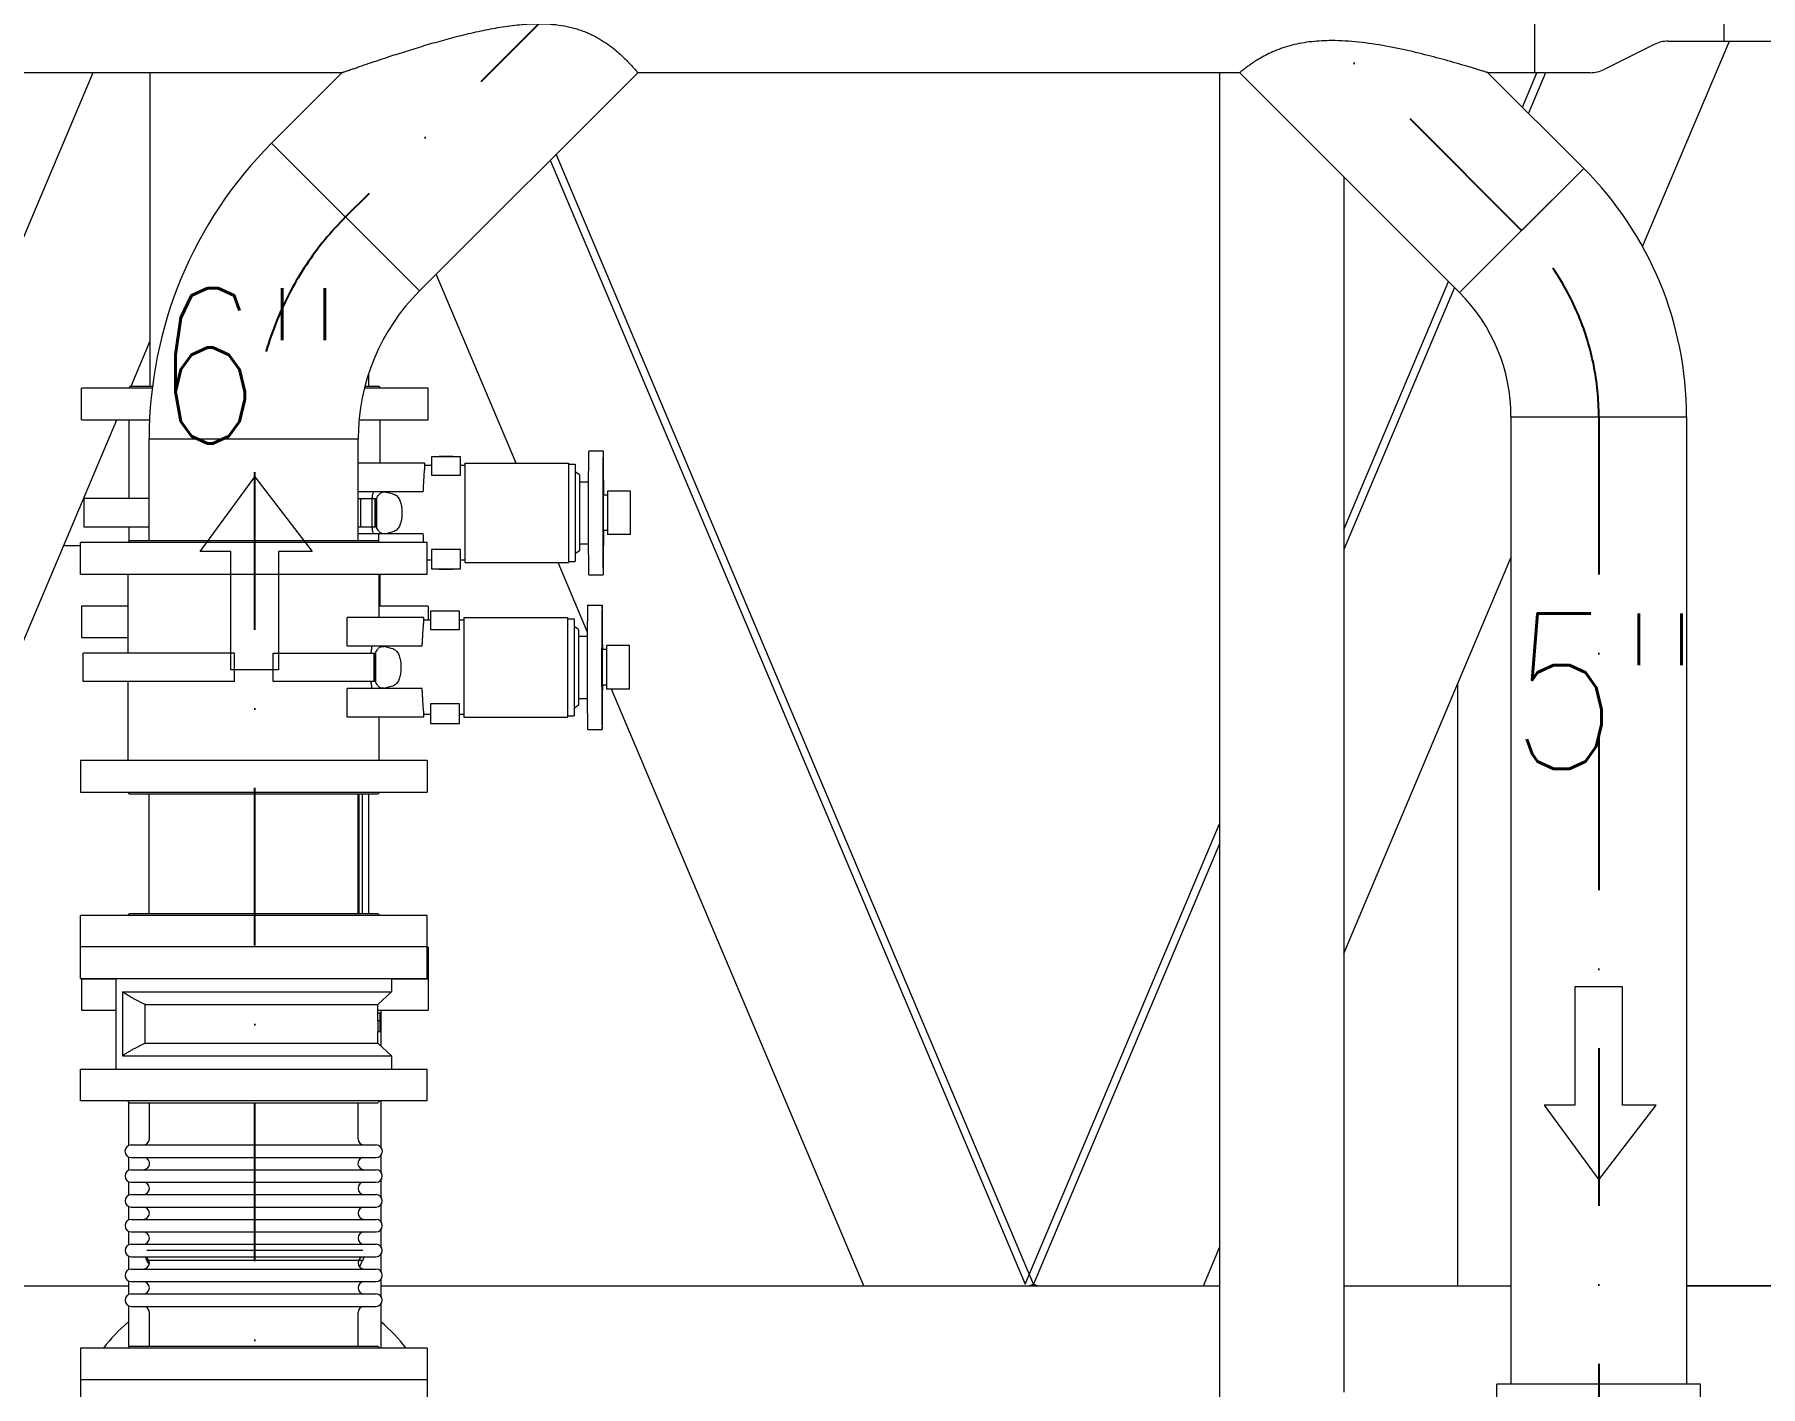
# Model space of a CAD drawing. Header units: millimetres. Extents: x -312439 to 477422, y -331570 to 212570.
# Drawn here: x 349093 to 350482, y 187092 to 188180 of the extents above; entities that cross this region are included whole.
import ezdxf

# ---------------------------------------------------------------- set-up
doc = ezdxf.new("R2010")
doc.units = ezdxf.units.MM
doc.linetypes.add('DASHDOT', pattern=[25.4, 12.7, -6.35, 0, -6.35])
doc.layers.add('ARCONDTEXTO', color=4, linetype='Continuous')
doc.styles.add('ROMANS', font='romans.shx', dxfattribs={"height": 187.5})

msp = doc.modelspace()

# ---------------------------------------------------------------- linework, layer by layer
at = {"color": 5, "linetype": 'Continuous', "lineweight": 0, "extrusion": (0, 1, 0)}
for p, q in [((350300.147, 188356.781, 0), (350300.147, 188149.629, 0)), ((350452.547, 188220.401, 0), (350452.547, 188175.029, 0)), ((350396.384, 188172.348, 0), (350356.31, 188152.311, 0)), ((350407.743, 188175.029, 0), (350590.389, 188175.029, 0)), ((349340.338, 188149.629, 0), (348757.986, 188149.629, 0)), ((349186.007, 187897.347, 0), (349186.007, 188149.629, 0)), ((349340.338, 188149.629, 0), (349283.745, 188093.036, 0)), ((349578.35, 188149.629, 0), (349402.751, 187974.03, 0)), ((350062.852, 188149.629, 0), (349578.35, 188149.629, 0)), ((350239.817, 187972.664, 0), (350062.852, 188149.629, 0)), ((350339.731, 188072.578, 0), (350262.68, 188149.629, 0)), ((350344.951, 188149.629, 0), (350262.68, 188149.629, 0)), ((349283.745, 188093.036, 0), (349402.751, 187974.03, 0)), ((350339.731, 188072.578, 0), (350239.817, 187972.664, 0)), ((350289.774, 188022.621, 0), (350339.731, 188072.578, 0)), ((349170.589, 187897.347, 0), (349186.007, 187933.842, 0)), ((349361.67, 187906.956, 0), (349361.67, 187897.347, 0)), ((349187.629, 187895.747, 0), (349130.657, 187895.747, 0)), ((349130.657, 187870.347, 0), (349130.657, 187895.747, 0)), ((349170.257, 187897.347, 0), (349168.657, 187895.747, 0)), ((349170.257, 187897.347, 0), (349187.828, 187897.347, 0)), ((349409.657, 187895.747, 0), (349358.458, 187895.747, 0)), ((349358.865, 187897.347, 0), (349370.057, 187897.347, 0)), ((349370.057, 187897.347, 0), (349371.657, 187895.747, 0)), ((349409.657, 187870.347, 0), (349409.657, 187895.747, 0)), ((349130.657, 187870.347, 0), (349185.506, 187870.347, 0)), ((349169.157, 187806.847, 0), (349169.157, 187870.347, 0)), ((349354.156, 187870.347, 0), (349409.657, 187870.347, 0)), ((349371.157, 187835.347, 0), (349371.157, 187870.347, 0)), ((350281.203, 187872.75, 0), (350422.503, 187872.75, 0)), ((350281.203, 187872.75, 0), (350281.203, 187094.024, 0)), ((350422.503, 187872.75, 0), (350422.503, 187094.024, 0)), ((349185.157, 187855.024, 0), (349353.457, 187855.024, 0)), ((349185.157, 187772.997, 0), (349185.157, 187855.024, 0)), ((349353.457, 187772.997, 0), (349353.457, 187855.024, 0)), ((349407.157, 187835.347, 0), (349353.457, 187835.347, 0)), ((349407.157, 187833.347, 0), (349407.157, 187835.347, 0)), ((349412.414, 187840.46, 0), (349412.414, 187825.743, 0)), ((349435.851, 187840.46, 0), (349412.414, 187840.46, 0)), ((349429.638, 187840.616, 0), (349418.577, 187840.616, 0)), ((349435.851, 187825.743, 0), (349435.851, 187840.46, 0)), ((349439.157, 187835.347, 0), (349439.157, 187755.347, 0)), ((349439.157, 187835.347, 0), (349522.583, 187835.347, 0)), ((349522.583, 187835.347, 0), (349522.583, 187755.347, 0)), ((349522.583, 187834.41, 0), (349528.052, 187834.41, 0)), ((349528.052, 187834.41, 0), (349528.052, 187756.285, 0)), ((349538.951, 187845.347, 0), (349550.616, 187845.347, 0)), ((349412.414, 187833.347, 0), (349407.157, 187833.347, 0)), ((349412.414, 187825.743, 0), (349435.851, 187825.743, 0)), ((349439.157, 187833.347, 0), (349435.851, 187833.347, 0)), ((349531.643, 187825.906, 0), (349528.052, 187828.347, 0)), ((349531.643, 187825.906, 0), (349531.643, 187764.789, 0)), ((349531.643, 187820.347, 0), (349538.574, 187820.347, 0)), ((349185.157, 187806.847, 0), (349132.828, 187806.847, 0)), ((349132.828, 187783.847, 0), (349132.828, 187806.847, 0)), ((349405.796, 187812.347, 0), (349353.457, 187812.347, 0)), ((349353.457, 187806.847, 0), (349368.064, 187806.847, 0)), ((349355.65, 187783.847, 0), (349355.65, 187806.847, 0)), ((349364.558, 187783.847, 0), (349364.558, 187806.847, 0)), ((349367.073, 187783.847, 0), (349367.073, 187806.847, 0)), ((349367.943, 187783.847, 0), (349367.943, 187806.847, 0)), ((349368.064, 187806.847, 0), (349368.064, 187783.847, 0)), ((349550.616, 187809.673, 0), (349550.616, 187781.021, 0)), ((349554.141, 187809.673, 0), (349550.616, 187809.673, 0)), ((349554.141, 187812.847, 0), (349554.141, 187777.847, 0)), ((349572.652, 187812.847, 0), (349554.141, 187812.847, 0)), ((349572.652, 187777.847, 0), (349572.652, 187812.847, 0)), ((349185.157, 187783.847, 0), (349132.828, 187783.847, 0)), ((349169.157, 187772.747, 0), (349169.157, 187783.847, 0)), ((349368.064, 187783.847, 0), (349353.457, 187783.847, 0)), ((349405.796, 187778.347, 0), (349353.457, 187778.347, 0)), ((349369.931, 187772.273, 0), (349369.931, 187778.347, 0)), ((349554.141, 187781.021, 0), (349550.616, 187781.021, 0)), ((349572.652, 187777.847, 0), (349554.141, 187777.847, 0)), ((349116.357, 187768.975, 0), (349129.807, 187768.975, 0)), ((349408.807, 187771.397, 0), (349129.807, 187771.397, 0)), ((349129.807, 187745.997, 0), (349129.807, 187771.397, 0)), ((349169.407, 187772.997, 0), (349167.807, 187771.397, 0)), ((349169.407, 187772.997, 0), (349369.207, 187772.997, 0)), ((349369.207, 187772.997, 0), (349370.807, 187771.397, 0)), ((349408.807, 187745.997, 0), (349408.807, 187771.397, 0)), ((349412.414, 187765.859, 0), (349412.414, 187750.234, 0)), ((349435.851, 187765.859, 0), (349412.414, 187765.859, 0)), ((349435.851, 187750.234, 0), (349435.851, 187765.859, 0)), ((349531.643, 187764.789, 0), (349528.052, 187762.347, 0)), ((349531.643, 187770.347, 0), (349538.574, 187770.347, 0)), ((349412.414, 187757.347, 0), (349408.807, 187757.347, 0)), ((349412.414, 187750.234, 0), (349435.851, 187750.234, 0)), ((349418.577, 187750.078, 0), (349429.638, 187750.078, 0)), ((349439.157, 187757.347, 0), (349435.851, 187757.347, 0)), ((349439.157, 187755.347, 0), (349522.583, 187755.347, 0)), ((349537.746, 187699.971, 0), (349514.352, 187755.347, 0)), ((349522.583, 187756.285, 0), (349528.052, 187756.285, 0)), ((349129.807, 187745.997, 0), (349408.807, 187745.997, 0)), ((349168.307, 187682.497, 0), (349168.307, 187745.997, 0)), ((349370.307, 187710.997, 0), (349370.307, 187745.997, 0)), ((349371.157, 187720.347, 0), (349371.157, 187745.997, 0)), ((349538.951, 187745.347, 0), (349550.616, 187745.347, 0)), ((349168.307, 187720.347, 0), (349130.657, 187720.347, 0)), ((349130.657, 187720.347, 0), (349130.657, 187694.947, 0)), ((349344.558, 187687.997, 0), (349344.558, 187710.997, 0)), ((349406.307, 187710.997, 0), (349344.558, 187710.997, 0)), ((349409.657, 187720.347, 0), (349370.307, 187720.347, 0)), ((349406.307, 187708.997, 0), (349406.307, 187710.997, 0)), ((349411.564, 187708.997, 0), (349406.307, 187708.997, 0)), ((349409.657, 187720.347, 0), (349409.657, 187708.997, 0)), ((349411.564, 187716.11, 0), (349411.564, 187701.393, 0)), ((349435.001, 187716.11, 0), (349411.564, 187716.11, 0)), ((349428.788, 187716.266, 0), (349417.727, 187716.266, 0)), ((349435.001, 187701.393, 0), (349435.001, 187716.11, 0)), ((349438.307, 187708.997, 0), (349435.001, 187708.997, 0)), ((349438.307, 187710.997, 0), (349438.307, 187630.997, 0)), ((349438.307, 187710.997, 0), (349521.733, 187710.997, 0)), ((349521.733, 187710.997, 0), (349521.733, 187630.997, 0)), ((349521.733, 187710.06, 0), (349527.202, 187710.06, 0)), ((349527.202, 187710.06, 0), (349527.202, 187631.935, 0)), ((349538.101, 187720.997, 0), (349549.766, 187720.997, 0)), ((349130.657, 187694.947, 0), (349168.307, 187694.947, 0)), ((349411.564, 187701.393, 0), (349435.001, 187701.393, 0)), ((349530.793, 187701.556, 0), (349527.202, 187703.997, 0)), ((349530.793, 187701.556, 0), (349530.793, 187640.439, 0)), ((349530.793, 187695.997, 0), (349537.724, 187695.997, 0)), ((349243.15, 187682.497, 0), (349131.978, 187682.497, 0)), ((349131.978, 187659.497, 0), (349131.978, 187682.497, 0)), ((349253.752, 187659.497, 0), (349253.752, 187682.497, 0)), ((349284.861, 187659.497, 0), (349284.861, 187682.497, 0)), ((349295.463, 187682.497, 0), (349367.214, 187682.497, 0)), ((349404.946, 187687.997, 0), (349344.558, 187687.997, 0)), ((349366.223, 187659.497, 0), (349366.223, 187682.497, 0)), ((349367.093, 187659.497, 0), (349367.093, 187682.497, 0)), ((349367.214, 187682.497, 0), (349367.214, 187659.497, 0)), ((349549.766, 187685.323, 0), (349549.766, 187656.671, 0)), ((349553.291, 187685.323, 0), (349549.766, 187685.323, 0)), ((349553.291, 187688.497, 0), (349553.291, 187653.497, 0)), ((349571.802, 187688.497, 0), (349553.291, 187688.497, 0)), ((349571.802, 187653.497, 0), (349571.802, 187688.497, 0)), ((349253.752, 187659.497, 0), (349131.978, 187659.497, 0)), ((349168.307, 187595.997, 0), (349168.307, 187659.497, 0)), ((349367.214, 187659.497, 0), (349284.861, 187659.497, 0)), ((349344.558, 187630.997, 0), (349344.558, 187653.997, 0)), ((349404.946, 187653.997, 0), (349344.558, 187653.997, 0)), ((349553.291, 187656.671, 0), (349549.766, 187656.671, 0)), ((349571.802, 187653.497, 0), (349553.291, 187653.497, 0)), ((349411.564, 187641.509, 0), (349411.564, 187625.884, 0)), ((349435.001, 187641.509, 0), (349411.564, 187641.509, 0)), ((349435.001, 187625.884, 0), (349435.001, 187641.509, 0)), ((349530.793, 187640.439, 0), (349527.202, 187637.997, 0)), ((349530.793, 187645.997, 0), (349537.724, 187645.997, 0)), ((349406.307, 187630.997, 0), (349344.558, 187630.997, 0)), ((349370.307, 187595.997, 0), (349370.307, 187630.997, 0)), ((349411.564, 187632.997, 0), (349406.307, 187632.997, 0)), ((349406.307, 187630.997, 0), (349406.307, 187632.997, 0)), ((349411.564, 187625.884, 0), (349435.001, 187625.884, 0)), ((349417.727, 187625.728, 0), (349428.788, 187625.728, 0)), ((349438.307, 187632.997, 0), (349435.001, 187632.997, 0)), ((349438.307, 187630.997, 0), (349521.733, 187630.997, 0)), ((349521.733, 187631.935, 0), (349527.202, 187631.935, 0)), ((349538.101, 187620.997, 0), (349549.766, 187620.997, 0)), ((349408.807, 187595.997, 0), (349129.807, 187595.997, 0)), ((349129.807, 187595.997, 0), (349129.807, 187570.597, 0)), ((349408.807, 187595.997, 0), (349408.807, 187570.597, 0)), ((349129.807, 187570.597, 0), (349408.807, 187570.597, 0)), ((349169.407, 187568.997, 0), (349167.807, 187570.597, 0)), ((349369.207, 187568.997, 0), (349370.807, 187570.597, 0)), ((349369.207, 187568.997, 0), (349169.407, 187568.997, 0)), ((349185.157, 187472.997, 0), (349185.157, 187568.997, 0)), ((349353.457, 187472.997, 0), (349353.457, 187568.997, 0)), ((349354.307, 187472.997, 0), (349354.307, 187568.997, 0)), ((349356.465, 187568.997, 0), (349356.465, 187472.997, 0)), ((349361.67, 187568.997, 0), (349361.67, 187472.997, 0)), ((349169.407, 187472.997, 0), (349167.807, 187471.397, 0)), ((349169.407, 187472.997, 0), (349369.207, 187472.997, 0)), ((349369.207, 187472.997, 0), (349370.807, 187471.397, 0)), ((349408.807, 187471.397, 0), (349129.807, 187471.397, 0)), ((349129.807, 187420.597, 0), (349129.807, 187471.397, 0)), ((349408.807, 187420.597, 0), (349408.807, 187471.397, 0)), ((349408.807, 187445.997, 0), (349129.807, 187445.997, 0)), ((349409.657, 187445.747, 0), (349408.807, 187445.747, 0)), ((349409.657, 187445.747, 0), (349409.657, 187394.947, 0)), ((349129.807, 187420.597, 0), (349408.807, 187420.597, 0)), ((349130.657, 187420.597, 0), (349130.657, 187394.947, 0)), ((349130.657, 187420.347, 0), (349158.307, 187420.347, 0)), ((349158.307, 187420.597, 0), (349158.307, 187347.597, 0)), ((349380.307, 187420.597, 0), (349380.307, 187409.784, 0)), ((349380.307, 187420.347, 0), (349409.657, 187420.347, 0)), ((349163.587, 187409.784, 0), (349163.587, 187358.41, 0)), ((349163.587, 187409.784, 0), (349380.307, 187409.784, 0)), ((349369.307, 187399.625, 0), (349380.307, 187409.784, 0)), ((349130.657, 187394.947, 0), (349158.307, 187394.947, 0)), ((349182.026, 187368.57, 0), (349182.026, 187399.625, 0)), ((349182.026, 187399.625, 0), (349369.307, 187399.625, 0)), ((349369.307, 187392.666, 0), (349369.307, 187399.625, 0)), ((349369.307, 187394.947, 0), (349409.657, 187394.947, 0)), ((349371.153, 187392.666, 0), (349369.307, 187392.666, 0)), ((349371.153, 187392.666, 0), (349371.153, 187377.681, 0)), ((349371.657, 187394.947, 0), (349371.657, 187366.399, 0)), ((349371.14, 187386.379, 0), (349369.192, 187386.379, 0)), ((349369.293, 187386.379, 0), (349369.293, 187377.681, 0)), ((349371.153, 187377.681, 0), (349369.293, 187377.681, 0)), ((349369.307, 187368.57, 0), (349369.307, 187377.681, 0)), ((349371.14, 187377.681, 0), (349371.14, 187386.379, 0)), ((349182.026, 187368.57, 0), (349369.307, 187368.57, 0)), ((349369.307, 187368.57, 0), (349380.307, 187358.41, 0)), ((349129.807, 187347.597, 0), (349408.807, 187347.597, 0)), ((349129.807, 187322.197, 0), (349129.807, 187347.597, 0)), ((349163.587, 187358.41, 0), (349380.307, 187358.41, 0)), ((349380.307, 187358.41, 0), (349380.307, 187347.597, 0)), ((349408.807, 187322.197, 0), (349408.807, 187347.597, 0)), ((349408.807, 187322.197, 0), (349129.807, 187322.197, 0)), ((349169.407, 187320.597, 0), (349167.807, 187322.197, 0)), ((349168.657, 187321.347, 0), (349168.657, 187286.15, 0)), ((349169.407, 187320.597, 0), (349369.207, 187320.597, 0)), ((349185.307, 187291.62, 0), (349185.307, 187320.597, 0)), ((349353.307, 187291.62, 0), (349353.307, 187320.597, 0)), ((349369.207, 187320.597, 0), (349370.807, 187322.197, 0)), ((349371.657, 187322.197, 0), (349371.657, 187284.883, 0)), ((349170.8, 187286.62, 0), (349367.814, 187286.62, 0)), ((349371.657, 187278.119, 0), (349371.657, 187264.818, 0)), ((349168.657, 187276.852, 0), (349168.657, 187266.137, 0)), ((349170.8, 187276.381, 0), (349367.814, 187276.381, 0)), ((349170.8, 187266.62, 0), (349367.814, 187266.62, 0)), ((349168.657, 187257.103, 0), (349168.657, 187246.137, 0)), ((349170.8, 187256.62, 0), (349367.814, 187256.62, 0)), ((349371.657, 187258.422, 0), (349371.657, 187244.818, 0)), ((349168.657, 187237.103, 0), (349168.657, 187226.137, 0)), ((349170.8, 187246.62, 0), (349367.814, 187246.62, 0)), ((349170.8, 187236.62, 0), (349367.814, 187236.62, 0)), ((349371.657, 187238.422, 0), (349371.657, 187224.818, 0)), ((349170.8, 187226.62, 0), (349367.814, 187226.62, 0)), ((349168.657, 187217.103, 0), (349168.657, 187206.137, 0)), ((349170.8, 187216.62, 0), (349367.814, 187216.62, 0)), ((349371.657, 187218.422, 0), (349371.657, 187204.818, 0)), ((349168.657, 187197.103, 0), (349168.657, 187186.137, 0)), ((349170.8, 187206.62, 0), (349367.814, 187206.62, 0)), ((349170.8, 187196.62, 0), (349367.814, 187196.62, 0)), ((349183.218, 187201.973, 0), (349357.095, 187201.973, 0)), ((349371.657, 187198.422, 0), (349371.657, 187184.818, 0)), ((349170.8, 187186.62, 0), (349367.814, 187186.62, 0)), ((349357.095, 187193.707, 0), (349183.218, 187193.707, 0)), ((349168.657, 187177.103, 0), (349168.657, 187166.137, 0)), ((349170.8, 187176.62, 0), (349367.814, 187176.62, 0)), ((349170.8, 187166.62, 0), (349367.814, 187166.62, 0)), ((349371.657, 187178.422, 0), (349371.657, 187164.818, 0)), ((349168.657, 187157.103, 0), (349168.657, 187123.847, 0)), ((349170.8, 187156.62, 0), (349367.814, 187156.62, 0)), ((349371.657, 187158.422, 0), (349371.657, 187122.997, 0)), ((349185.307, 187124.597, 0), (349185.307, 187151.62, 0)), ((349353.307, 187124.597, 0), (349353.307, 187151.62, 0)), ((349408.807, 187122.997, 0), (349129.807, 187122.997, 0)), ((349129.807, 187122.997, 0), (349129.807, 187072.197, 0)), ((349169.407, 187124.597, 0), (349167.807, 187122.997, 0)), ((349169.407, 187124.597, 0), (349369.207, 187124.597, 0)), ((349369.207, 187124.597, 0), (349370.807, 187122.997, 0)), ((349408.807, 187122.997, 0), (349408.807, 187072.197, 0)), ((349408.807, 187097.597, 0), (349129.807, 187097.597, 0)), ((350433.853, 187094.024, 0), (350269.853, 187094.024, 0)), ((350269.853, 187081.324, 0), (350269.853, 187094.024, 0)), ((350433.853, 187081.324, 0), (350433.853, 187094.024, 0))]:
    msp.add_line(p, q, dxfattribs=at)
at = {"color": 6, "linetype": 'DASHDOT', "ltscale": 10, "extrusion": (0, 1, 0)}
for p, q in [((350289.774, 188022.621, 0), (350053.216, 188259.179, 0)), ((349541.896, 188232.181, 0), (349343.248, 188033.533, 0))]:
    msp.add_line(p, q, dxfattribs=at)
at = {"color": 3, "linetype": 'Continuous', "lineweight": 0, "extrusion": (0, 1, 0)}
for p, q in [((350387.093, 188009.716, 0), (350456.932, 188175.029, 0)), ((349139.849, 188149.629, 0), (348727.959, 187174.654, 0)), ((350046.707, 188149.629, 0), (350046.707, 187023.055, 0)), ((350290.368, 188121.942, 0), (350302.065, 188149.629, 0)), ((350308.881, 188149.629, 0), (350295.16, 188117.15, 0)), ((349896.992, 187174.654, 0), (349512.797, 188084.076, 0)), ((349508.005, 188079.284, 0), (349890.175, 187174.654, 0)), ((350146.707, 188065.775, 0), (350146.707, 187087.693, 0)), ((349480.555, 187835.347, 0), (349416.26, 187987.539, 0)), ((350146.707, 187781.884, 0), (350231.02, 187981.461, 0)), ((350235.812, 187976.669, 0), (350146.707, 187765.749, 0)), ((348864.604, 187173.055, 0), (349159.182, 187870.347, 0)), ((350146.707, 187440.701, 0), (350281.203, 187759.065, 0)), ((349760.348, 187173.055, 0), (349557.38, 187653.497, 0)), ((350238.512, 187173.055, 0), (350238.512, 187658.013, 0)), ((349890.175, 187174.654, 0), (350046.707, 187545.176, 0)), ((350046.707, 187529.04, 0), (349896.992, 187174.654, 0)), ((350033.637, 187173.055, 0), (350046.707, 187203.993, 0)), ((348551.292, 187173.055, 0), (349168.657, 187173.055, 0)), ((349371.657, 187173.055, 0), (350046.707, 187173.055, 0)), ((349893.208, 187173.055, 0), (349896.992, 187174.654, 0)), ((349896.992, 187173.568, 0), (349895.778, 187173.055, 0)), ((349896.992, 187174.654, 0), (349900.776, 187173.055, 0)), ((349898.206, 187173.055, 0), (349896.992, 187173.568, 0)), ((350146.707, 187173.055, 0), (350281.203, 187173.055, 0)), ((350422.503, 187173.262, 0), (350521.49, 187173.262, 0)), ((350788.778, 187173.055, 0), (350422.503, 187173.055, 0))]:
    msp.add_line(p, q, dxfattribs=at)
at = {"color": 6, "linetype": 'DASHDOT', "ltscale": 10}
for p, q in [((350351.853, 187872.75, 0), (350351.853, 185955.197, 0)), ((349270.157, 186938.897, 0), (349270.157, 187855.024, 0))]:
    msp.add_line(p, q, dxfattribs=at)
at = {"color": 4, "linetype": 'Continuous', "lineweight": 0}
for p, q in [((349226.302, 187764.263, 0), (349270.157, 187824.341, 0)), ((349270.157, 187824.341, 0), (349316.457, 187764.263, 0)), ((349250.979, 187764.263, 0), (349226.302, 187764.263, 0)), ((349250.979, 187668.943, 0), (349250.979, 187764.263, 0)), ((349289.334, 187764.263, 0), (349289.334, 187668.943, 0)), ((349316.457, 187764.263, 0), (349289.334, 187764.263, 0)), ((349289.334, 187668.943, 0), (349250.979, 187668.943, 0)), ((350332.676, 187413.93, 0), (350332.676, 187318.61, 0)), ((350371.03, 187413.93, 0), (350332.676, 187413.93, 0)), ((350371.03, 187318.61, 0), (350371.03, 187413.93, 0)), ((350307.999, 187318.61, 0), (350351.853, 187258.532, 0)), ((350332.676, 187318.61, 0), (350307.999, 187318.61, 0)), ((350351.853, 187258.532, 0), (350398.153, 187318.61, 0)), ((350398.153, 187318.61, 0), (350371.03, 187318.61, 0))]:
    msp.add_line(p, q, dxfattribs=at)
at = {"color": 4, "linetype": 'Continuous', "lineweight": 0, "extrusion": (0, 1, 0)}
for p, q in [((349253.752, 187682.497, 0), (349243.15, 187682.497, 0)), ((349284.861, 187682.497, 0), (349295.463, 187682.497, 0))]:
    msp.add_line(p, q, dxfattribs=at)
at = {"color": 5, "linetype": 'Continuous', "lineweight": 0}
for centre, radius, start, end in [((350621.323, 188511.629, 0), 336.6, 225, 270), ((350407.743, 188149.629, 0), 25.4, 90, 116.565051), ((350344.951, 188175.029, 0), 25.4, 270, 296.565051), ((349521.757, 187855.024, 0), 336.6, 135, 180), ((350139.903, 187872.75, 0), 282.6, 0, 45), ((349521.757, 187855.024, 0), 168.3, 135, 180), ((350139.903, 187872.75, 0), 141.3, 0, 45), ((349170.8, 187281.501, 0), 5.119, 90, 270), ((349180.307, 187291.62, 0), 5, 270, 0), ((349358.307, 187291.62, 0), 5, 180, 270), ((349367.814, 187281.501, 0), 5.119, 270, 90), ((349170.8, 187261.62, 0), 5, 90, 270), ((349180.432, 187271.62, 0), 5.002, 271.437939, 72.170603), ((349358.181, 187271.62, 0), 5.002, 107.829397, 268.562061), ((349367.814, 187261.62, 0), 5, 270, 90), ((349180.307, 187251.62, 0), 5, 270, 90), ((349358.307, 187251.62, 0), 5, 90, 270), ((349170.8, 187241.62, 0), 5, 90, 270), ((349180.307, 187231.62, 0), 5, 270, 90), ((349358.307, 187231.62, 0), 5, 90, 270), ((349367.814, 187241.62, 0), 5, 270, 90), ((349170.8, 187221.62, 0), 5, 90, 270), ((349367.814, 187221.62, 0), 5, 270, 90), ((349180.307, 187211.62, 0), 5, 270, 90), ((349358.307, 187211.62, 0), 5, 90, 270), ((349170.8, 187201.62, 0), 5, 90, 270), ((349180.307, 187191.62, 0), 5, 270, 90), ((349358.307, 187191.62, 0), 5, 90, 270), ((349367.814, 187201.62, 0), 5, 270, 90), ((349170.8, 187181.62, 0), 5, 90, 270), ((349367.814, 187181.62, 0), 5, 270, 90), ((349170.8, 187161.62, 0), 5, 90, 270), ((349180.307, 187171.62, 0), 5, 270, 90), ((349358.307, 187171.62, 0), 5, 90, 270), ((349367.814, 187161.62, 0), 5, 270, 90), ((349180.307, 187151.62, 0), 5, 0, 90), ((349358.307, 187151.62, 0), 5, 90, 180)]:
    msp.add_arc(centre, radius, start, end, dxfattribs=at)
at = {"color": 6, "linetype": 'DASHDOT', "ltscale": 10}
for centre, radius, start, end in [((349521.757, 187855.024, 0), 252.45, 135, 180), ((350139.903, 187872.75, 0), 211.95, 0, 45)]:
    msp.add_arc(centre, radius, start, end, dxfattribs=at)
at = {"color": 5, "linetype": 'Continuous', "lineweight": 0}
for centre, major_axis, ratio, start_param, end_param in [((349550.616, 187795.347, 0), (0, 50), 0.00871634, 5.00298582, 7.85398163), ((349538.951, 187795.347, 0), (0, -50), 0.00871634, 3.14159265, 4.71238898), ((349098.671, 187795.347, 0), (307.973, 0), 0.12338759, 0.39969646, 0.45585527), ((349538.951, 187795.347, 0), (0, -50), 0.00871634, 4.71238898, 6.28318531), ((349550.616, 187795.347, 0), (0, 50), 0.00871634, 1.57079633, 4.42179214), ((349098.671, 187795.347, 0), (307.973, 0), 0.12338759, 5.82733003, 5.88348885), ((349549.766, 187670.997, 0), (0, 50), 0.00871634, 5.00298582, 7.85398163), ((349538.101, 187670.997, 0), (0, -50), 0.00871634, 3.14159265, 4.71238898), ((349097.821, 187670.997, 0), (307.973, 0), 0.12338759, 0.39969646, 0.45585527), ((349538.101, 187670.997, 0), (0, -50), 0.00871634, 4.71238898, 6.28318531), ((349549.766, 187670.997, 0), (0, 50), 0.00871634, 1.57079633, 4.42179214), ((349097.821, 187670.997, 0), (307.973, 0), 0.12338759, 5.82733003, 5.88348885), ((349269.307, 187392.666, 0), (0, 131.104), 0.76275588, 4.66441509, 4.71238898), ((349268.505, 187392.666, 0), (0, 134.576), 0.76275588, 4.66565381, 4.71238898), ((349270.157, 187322.543, 0), (101.5, 0), 0.46630766, 3.14159265, 3.14834058), ((349270.157, 187322.543, 0), (101.5, 0), 0.46630766, 6.27643738, 6.28318531), ((349270.157, 187259.749, 0), (0, -127.965), 0.79318389, 5.25466778, 5.28860584), ((349270.157, 187259.749, 0), (0, -127.965), 0.79318389, 0.97980498, 1.02851753), ((349270.157, 187070.791, 0), (-139.5, 0), 0.76604444, 5.52720378, 5.772777), ((349270.157, 187070.791, 0), (-139.5, 0), 0.76604444, 3.65200096, 3.89757418)]:
    msp.add_ellipse(centre, major_axis=major_axis, ratio=ratio, start_param=start_param, end_param=end_param, dxfattribs=at)
for points, knots in [([(349340.338, 188149.629, 0), (349340.338, 188149.629, 0), (349340.38, 188149.644, 0), (349340.554, 188149.705, 0), (349340.686, 188149.752, 0), (349341.041, 188149.877, 0), (349341.264, 188149.955, 0), (349341.798, 188150.143, 0), (349342.109, 188150.252, 0), (349342.811, 188150.498, 0), (349343.201, 188150.635, 0), (349344.05, 188150.933, 0), (349344.509, 188151.093, 0), (349345.964, 188151.602, 0), (349347.042, 188151.978, 0), (349349.073, 188152.684, 0), (349350.067, 188153.029, 0), (349352.185, 188153.762, 0), (349353.311, 188154.151, 0), (349356.854, 188155.37, 0), (349359.44, 188156.255, 0), (349364.871, 188158.097, 0), (349367.716, 188159.055, 0), (349373.46, 188160.969, 0), (349376.358, 188161.925, 0), (349383.382, 188164.219, 0), (349387.785, 188165.633, 0), (349396.894, 188168.497, 0), (349401.602, 188169.945, 0), (349411.249, 188172.823, 0), (349416.189, 188174.254, 0), (349426.229, 188177.039, 0), (349431.331, 188178.395, 0), (349441.63, 188180.967, 0), (349446.825, 188182.183, 0), (349457.25, 188184.398, 0), (349462.479, 188185.399, 0), (349472.922, 188187.093, 0), (349478.134, 188187.788, 0), (349485.906, 188188.517, 0), (349488.489, 188188.707, 0), (349493.636, 188188.967, 0), (349496.2, 188189.037, 0), (349501.744, 188189.037, 0), (349504.797, 188188.941, 0), (349510.929, 188188.501, 0), (349514.008, 188188.157, 0), (349520.099, 188187.186, 0), (349523.111, 188186.558, 0), (349527.512, 188185.402, 0), (349528.959, 188184.981, 0), (349531.805, 188184.072, 0), (349533.204, 188183.584, 0), (349535.944, 188182.547, 0), (349537.288, 188181.997, 0), (349539.915, 188180.843, 0), (349541.199, 188180.239, 0), (349544.95, 188178.359, 0), (349547.318, 188177.016, 0), (349551.757, 188174.247, 0), (349553.83, 188172.821, 0), (349557.672, 188169.979, 0), (349559.442, 188168.564, 0), (349562.495, 188165.99, 0), (349563.851, 188164.786, 0), (349566.392, 188162.438, 0), (349567.578, 188161.294, 0), (349569.766, 188159.115, 0), (349570.77, 188158.08, 0), (349572.59, 188156.158, 0), (349573.406, 188155.271, 0), (349574.849, 188153.677, 0), (349575.476, 188152.968, 0), (349576.543, 188151.749, 0), (349576.982, 188151.239, 0), (349577.677, 188150.427, 0), (349577.933, 188150.124, 0), (349578.27, 188149.726, 0), (349578.35, 188149.629, 0), (349578.35, 188149.629, 0)], [188.25066577, 188.25066577, 188.25066577, 188.25066577, 191.35199713, 191.35199713, 194.45332848, 194.45332848, 197.55465984, 197.55465984, 200.65599119, 200.65599119, 203.75732255, 203.75732255, 206.85865391, 206.85865391, 213.06131662, 213.06131662, 218.18187446, 218.18187446, 223.30243229, 223.30243229, 233.54354797, 233.54354797, 243.78466364, 243.78466364, 254.02577931, 254.02577931, 269.33522334, 269.33522334, 284.64466737, 284.64466737, 299.9541114, 299.9541114, 315.26355543, 315.26355543, 330.57299945, 330.57299945, 345.88244348, 345.88244348, 361.19188751, 361.19188751, 368.84660953, 368.84660953, 376.50133154, 376.50133154, 385.47698592, 385.47698592, 394.45264031, 394.45264031, 403.42829469, 403.42829469, 407.91612189, 407.91612189, 412.40394908, 412.40394908, 416.89177627, 416.89177627, 421.37960346, 421.37960346, 430.35525785, 430.35525785, 439.33091223, 439.33091223, 448.30656662, 448.30656662, 456.24070214, 456.24070214, 464.17483766, 464.17483766, 472.10897317, 472.10897317, 480.04310869, 480.04310869, 487.97724421, 487.97724421, 495.91137973, 495.91137973, 503.84551525, 503.84551525, 511.77965077, 511.77965077, 511.77965077, 511.77965077]), ([(350136.94, 188175.455, 0), (350134.322, 188175.455, 0), (350131.648, 188175.393, 0), (350126.257, 188175.117, 0), (350123.54, 188174.902, 0), (350118.131, 188174.299, 0), (350115.44, 188173.911, 0), (350110.149, 188172.959, 0), (350107.55, 188172.394, 0), (350102.504, 188171.103, 0), (350100.052, 188170.376, 0), (350095.346, 188168.793, 0), (350093.092, 188167.937, 0), (350088.822, 188166.148, 0), (350086.805, 188165.215, 0), (350083.032, 188163.332, 0), (350081.277, 188162.382, 0), (350078.295, 188160.67, 0), (350076.995, 188159.883, 0), (350074.546, 188158.335, 0), (350073.398, 188157.575, 0), (350071.27, 188156.117, 0), (350070.291, 188155.419, 0), (350068.511, 188154.117, 0), (350067.711, 188153.513, 0), (350066.296, 188152.423, 0), (350065.679, 188151.936, 0), (350064.631, 188151.097, 0), (350064.198, 188150.744, 0), (350063.514, 188150.182, 0), (350063.263, 188149.973, 0), (350062.931, 188149.696, 0), (350062.852, 188149.629, 0), (350062.852, 188149.629, 0)], [0, 0, 0, 0, 7.85431284, 7.85431284, 15.70862567, 15.70862567, 23.56293851, 23.56293851, 31.41725135, 31.41725135, 39.27156419, 39.27156419, 47.12587702, 47.12587702, 54.98018986, 54.98018986, 62.8345027, 62.8345027, 69.44291881, 69.44291881, 76.05133492, 76.05133492, 82.65975104, 82.65975104, 89.26816715, 89.26816715, 95.87658326, 95.87658326, 102.48499937, 102.48499937, 109.09341549, 109.09341549, 115.7018316, 115.7018316, 115.7018316, 115.7018316]), ([(350262.68, 188149.629, 0), (350262.68, 188149.629, 0), (350262.634, 188149.644, 0), (350262.445, 188149.703, 0), (350262.301, 188149.748, 0), (350261.915, 188149.869, 0), (350261.673, 188149.944, 0), (350261.095, 188150.125, 0), (350260.759, 188150.23, 0), (350260.004, 188150.465, 0), (350259.584, 188150.595, 0), (350258.674, 188150.877, 0), (350258.183, 188151.029, 0), (350256.628, 188151.509, 0), (350255.481, 188151.862, 0), (350253.309, 188152.525, 0), (350252.24, 188152.851, 0), (350249.964, 188153.539, 0), (350248.759, 188153.902, 0), (350244.972, 188155.033, 0), (350242.22, 188155.845, 0), (350236.459, 188157.514, 0), (350233.449, 188158.371, 0), (350227.383, 188160.062, 0), (350224.328, 188160.895, 0), (350215.284, 188163.3, 0), (350208.725, 188164.963, 0), (350195.009, 188168.148, 0), (350187.852, 188169.67, 0), (350173.303, 188172.314, 0), (350165.911, 188173.435, 0), (350154.914, 188174.614, 0), (350151.263, 188174.923, 0), (350144.035, 188175.344, 0), (350140.458, 188175.455, 0), (350136.94, 188175.455, 0)], [381.53764273, 381.53764273, 381.53764273, 381.53764273, 384.6002695, 384.6002695, 387.66289627, 387.66289627, 390.72552304, 390.72552304, 393.78814981, 393.78814981, 396.85077658, 396.85077658, 399.91340335, 399.91340335, 406.03865689, 406.03865689, 411.18912063, 411.18912063, 416.33958438, 416.33958438, 426.64051188, 426.64051188, 436.94143938, 436.94143938, 447.24236687, 447.24236687, 468.34968072, 468.34968072, 489.45699457, 489.45699457, 510.56430841, 510.56430841, 521.11796533, 521.11796533, 531.67162226, 531.67162226, 531.67162226, 531.67162226]), ([(349405.796, 187812.347, 0), (349405.809, 187812.675, 0), (349405.822, 187813, 0), (349405.883, 187814.435, 0), (349405.933, 187815.514, 0), (349406.037, 187817.589, 0), (349406.091, 187818.584, 0), (349406.199, 187820.477, 0), (349406.253, 187821.374, 0), (349406.36, 187823.06, 0), (349406.414, 187823.878, 0), (349406.522, 187825.44, 0), (349406.576, 187826.183, 0), (349406.679, 187827.578, 0), (349406.729, 187828.23, 0), (349406.824, 187829.424, 0), (349406.868, 187829.968, 0), (349406.948, 187830.938, 0), (349406.984, 187831.364, 0), (349407.046, 187832.094, 0), (349407.073, 187832.397, 0), (349407.115, 187832.878, 0), (349407.131, 187833.056, 0), (349407.152, 187833.291, 0), (349407.157, 187833.347, 0), (349407.157, 187833.347, 0)], [16.86611806, 16.86611806, 16.86611806, 16.86611806, 17.90289885, 17.90289885, 21.48347862, 21.48347862, 25.06405839, 25.06405839, 28.64463816, 28.64463816, 32.22521015, 32.22521015, 35.80578215, 35.80578215, 39.38635414, 39.38635414, 42.96692614, 42.96692614, 46.54749813, 46.54749813, 50.12807013, 50.12807013, 53.70864212, 53.70864212, 57.28921412, 57.28921412, 57.28921412, 57.28921412]), ([(349365.267, 187812.347, 0), (349365.127, 187811.564, 0), (349364.994, 187810.766, 0), (349364.712, 187808.937, 0), (349364.568, 187807.899, 0), (349364.44, 187806.847, 0)], [214.52982085, 214.52982085, 214.52982085, 214.52982085, 217.04095163, 217.04095163, 220.19472055, 220.19472055, 220.19472055, 220.19472055]), ([(349368.064, 187806.358, 0), (349368.202, 187806.77, 0), (349368.354, 187807.172, 0), (349368.778, 187808.155, 0), (349369.07, 187808.72, 0), (349369.584, 187809.517, 0), (349369.768, 187809.774, 0), (349370.169, 187810.268, 0), (349370.386, 187810.504, 0), (349370.843, 187810.936, 0), (349371.087, 187811.138, 0), (349371.618, 187811.504, 0), (349371.903, 187811.668, 0), (349372.503, 187811.936, 0), (349372.817, 187812.04, 0), (349373.454, 187812.179, 0), (349373.777, 187812.213, 0), (349374.409, 187812.213, 0), (349374.732, 187812.179, 0), (349375.099, 187812.099, 0), (349375.147, 187812.088, 0), (349375.195, 187812.076, 0)], [51.2804511, 51.2804511, 51.2804511, 51.2804511, 52.62850457, 52.62850457, 54.67609789, 54.67609789, 55.69989455, 55.69989455, 56.72369121, 56.72369121, 57.67137266, 57.67137266, 58.61905411, 58.61905411, 59.56673556, 59.56673556, 60.51441701, 60.51441701, 61.46209846, 61.46209846, 61.60563069, 61.60563069, 61.60563069, 61.60563069]), ([(349382.369, 187810.134, 0), (349382.549, 187810.082, 0), (349382.726, 187810.019, 0), (349383.201, 187809.822, 0), (349383.49, 187809.668, 0), (349384.029, 187809.322, 0), (349384.28, 187809.131, 0), (349384.95, 187808.546, 0), (349385.332, 187808.115, 0), (349386.011, 187807.188, 0), (349386.309, 187806.693, 0), (349386.838, 187805.651, 0), (349387.07, 187805.105, 0), (349387.478, 187803.974, 0), (349387.655, 187803.388, 0), (349388.113, 187801.589, 0), (349388.323, 187800.336, 0), (349388.594, 187797.821, 0), (349388.654, 187796.56, 0), (349388.654, 187795.347, 0), (349388.654, 187794.134, 0), (349388.594, 187792.873, 0), (349388.323, 187790.358, 0), (349388.113, 187789.105, 0), (349387.655, 187787.306, 0), (349387.478, 187786.72, 0), (349387.07, 187785.589, 0), (349386.838, 187785.043, 0), (349386.309, 187784.001, 0), (349386.011, 187783.506, 0), (349385.332, 187782.58, 0), (349384.95, 187782.148, 0), (349384.28, 187781.564, 0), (349384.029, 187781.372, 0), (349383.49, 187781.026, 0), (349383.201, 187780.873, 0), (349382.726, 187780.675, 0), (349382.549, 187780.612, 0), (349382.369, 187780.56, 0)], [-16.95687667, -16.95687667, -16.95687667, -16.95687667, -16.42143109, -16.42143109, -15.49032088, -15.49032088, -14.55921067, -14.55921067, -12.73930934, -12.73930934, -10.919408, -10.919408, -9.09950667, -9.09950667, -7.27960534, -7.27960534, -3.63980267, -3.63980267, 0, 0, 0, 3.63980267, 3.63980267, 7.27960534, 7.27960534, 9.09950667, 9.09950667, 10.919408, 10.919408, 12.73930934, 12.73930934, 14.55921067, 14.55921067, 15.49032088, 15.49032088, 16.42143109, 16.42143109, 16.95687667, 16.95687667, 16.95687667, 16.95687667]), ([(349364.44, 187783.847, 0), (349364.568, 187782.796, 0), (349364.712, 187781.757, 0), (349364.994, 187779.929, 0), (349365.127, 187779.13, 0), (349365.267, 187778.347, 0)], [11.32162396, 11.32162396, 11.32162396, 11.32162396, 14.47539289, 14.47539289, 16.98652366, 16.98652366, 16.98652366, 16.98652366]), ([(349375.195, 187778.618, 0), (349375.147, 187778.606, 0), (349375.099, 187778.595, 0), (349374.732, 187778.515, 0), (349374.409, 187778.481, 0), (349373.777, 187778.481, 0), (349373.454, 187778.515, 0), (349372.817, 187778.654, 0), (349372.503, 187778.758, 0), (349371.903, 187779.026, 0), (349371.618, 187779.19, 0), (349371.087, 187779.556, 0), (349370.843, 187779.758, 0), (349370.386, 187780.19, 0), (349370.169, 187780.427, 0), (349369.768, 187780.92, 0), (349369.584, 187781.177, 0), (349369.07, 187781.974, 0), (349368.778, 187782.539, 0), (349368.354, 187783.522, 0), (349368.202, 187783.924, 0), (349368.064, 187784.336, 0)], [19.08025865, 19.08025865, 19.08025865, 19.08025865, 19.22379089, 19.22379089, 20.17147234, 20.17147234, 21.11915379, 21.11915379, 22.06683524, 22.06683524, 23.01451669, 23.01451669, 23.96219814, 23.96219814, 24.9859948, 24.9859948, 26.00979146, 26.00979146, 28.05738477, 28.05738477, 29.40543824, 29.40543824, 29.40543824, 29.40543824]), ([(349406.132, 187771.397, 0), (349406.082, 187772.273, 0), (349406.033, 187773.191, 0), (349405.933, 187775.18, 0), (349405.883, 187776.259, 0), (349405.822, 187777.694, 0), (349405.809, 187778.02, 0), (349405.796, 187778.347, 0)], [204.38559153, 204.38559153, 204.38559153, 204.38559153, 207.67337785, 207.67337785, 211.25395762, 211.25395762, 212.29073841, 212.29073841, 212.29073841, 212.29073841]), ([(349404.946, 187687.997, 0), (349404.959, 187688.325, 0), (349404.972, 187688.65, 0), (349405.033, 187690.085, 0), (349405.083, 187691.164, 0), (349405.187, 187693.239, 0), (349405.241, 187694.234, 0), (349405.349, 187696.127, 0), (349405.403, 187697.024, 0), (349405.51, 187698.71, 0), (349405.564, 187699.528, 0), (349405.672, 187701.09, 0), (349405.726, 187701.833, 0), (349405.829, 187703.228, 0), (349405.879, 187703.88, 0), (349405.974, 187705.074, 0), (349406.018, 187705.618, 0), (349406.098, 187706.588, 0), (349406.134, 187707.014, 0), (349406.196, 187707.744, 0), (349406.223, 187708.047, 0), (349406.265, 187708.528, 0), (349406.281, 187708.706, 0), (349406.302, 187708.941, 0), (349406.307, 187708.997, 0), (349406.307, 187708.997, 0)], [16.86611806, 16.86611806, 16.86611806, 16.86611806, 17.90289885, 17.90289885, 21.48347862, 21.48347862, 25.06405839, 25.06405839, 28.64463816, 28.64463816, 32.22521015, 32.22521015, 35.80578215, 35.80578215, 39.38635414, 39.38635414, 42.96692614, 42.96692614, 46.54749813, 46.54749813, 50.12807013, 50.12807013, 53.70864212, 53.70864212, 57.28921412, 57.28921412, 57.28921412, 57.28921412]), ([(349364.417, 187687.997, 0), (349364.277, 187687.214, 0), (349364.144, 187686.416, 0), (349363.862, 187684.587, 0), (349363.718, 187683.549, 0), (349363.59, 187682.497, 0)], [214.52982085, 214.52982085, 214.52982085, 214.52982085, 217.04095163, 217.04095163, 220.19472055, 220.19472055, 220.19472055, 220.19472055]), ([(349367.214, 187682.008, 0), (349367.352, 187682.42, 0), (349367.504, 187682.822, 0), (349367.928, 187683.805, 0), (349368.22, 187684.37, 0), (349368.734, 187685.167, 0), (349368.918, 187685.424, 0), (349369.319, 187685.918, 0), (349369.536, 187686.154, 0), (349369.993, 187686.586, 0), (349370.237, 187686.788, 0), (349370.768, 187687.154, 0), (349371.053, 187687.318, 0), (349371.653, 187687.586, 0), (349371.967, 187687.69, 0), (349372.604, 187687.829, 0), (349372.927, 187687.863, 0), (349373.559, 187687.863, 0), (349373.882, 187687.829, 0), (349374.249, 187687.749, 0), (349374.297, 187687.738, 0), (349374.345, 187687.726, 0)], [51.2804511, 51.2804511, 51.2804511, 51.2804511, 52.62850457, 52.62850457, 54.67609789, 54.67609789, 55.69989455, 55.69989455, 56.72369121, 56.72369121, 57.67137266, 57.67137266, 58.61905411, 58.61905411, 59.56673556, 59.56673556, 60.51441701, 60.51441701, 61.46209846, 61.46209846, 61.60563069, 61.60563069, 61.60563069, 61.60563069]), ([(349381.519, 187685.784, 0), (349381.699, 187685.732, 0), (349381.876, 187685.669, 0), (349382.351, 187685.472, 0), (349382.64, 187685.318, 0), (349383.179, 187684.972, 0), (349383.43, 187684.781, 0), (349384.1, 187684.196, 0), (349384.482, 187683.765, 0), (349385.161, 187682.838, 0), (349385.459, 187682.343, 0), (349385.988, 187681.301, 0), (349386.22, 187680.755, 0), (349386.628, 187679.624, 0), (349386.805, 187679.038, 0), (349387.263, 187677.239, 0), (349387.473, 187675.986, 0), (349387.744, 187673.471, 0), (349387.804, 187672.21, 0), (349387.804, 187670.997, 0), (349387.804, 187669.784, 0), (349387.744, 187668.523, 0), (349387.473, 187666.008, 0), (349387.263, 187664.755, 0), (349386.805, 187662.956, 0), (349386.628, 187662.37, 0), (349386.22, 187661.239, 0), (349385.988, 187660.693, 0), (349385.459, 187659.651, 0), (349385.161, 187659.156, 0), (349384.482, 187658.23, 0), (349384.1, 187657.798, 0), (349383.43, 187657.214, 0), (349383.179, 187657.022, 0), (349382.64, 187656.676, 0), (349382.351, 187656.523, 0), (349381.876, 187656.325, 0), (349381.699, 187656.262, 0), (349381.519, 187656.21, 0)], [-16.95687667, -16.95687667, -16.95687667, -16.95687667, -16.42143109, -16.42143109, -15.49032088, -15.49032088, -14.55921067, -14.55921067, -12.73930934, -12.73930934, -10.919408, -10.919408, -9.09950667, -9.09950667, -7.27960534, -7.27960534, -3.63980267, -3.63980267, 0, 0, 0, 3.63980267, 3.63980267, 7.27960534, 7.27960534, 9.09950667, 9.09950667, 10.919408, 10.919408, 12.73930934, 12.73930934, 14.55921067, 14.55921067, 15.49032088, 15.49032088, 16.42143109, 16.42143109, 16.95687667, 16.95687667, 16.95687667, 16.95687667]), ([(349363.59, 187659.497, 0), (349363.718, 187658.446, 0), (349363.862, 187657.407, 0), (349364.144, 187655.579, 0), (349364.277, 187654.78, 0), (349364.417, 187653.997, 0)], [11.32162396, 11.32162396, 11.32162396, 11.32162396, 14.47539289, 14.47539289, 16.98652366, 16.98652366, 16.98652366, 16.98652366]), ([(349374.345, 187654.268, 0), (349374.297, 187654.256, 0), (349374.249, 187654.245, 0), (349373.882, 187654.165, 0), (349373.559, 187654.131, 0), (349372.927, 187654.131, 0), (349372.604, 187654.165, 0), (349371.967, 187654.304, 0), (349371.653, 187654.408, 0), (349371.053, 187654.676, 0), (349370.768, 187654.84, 0), (349370.237, 187655.206, 0), (349369.993, 187655.408, 0), (349369.536, 187655.84, 0), (349369.319, 187656.077, 0), (349368.918, 187656.57, 0), (349368.734, 187656.827, 0), (349368.22, 187657.624, 0), (349367.928, 187658.189, 0), (349367.504, 187659.172, 0), (349367.352, 187659.574, 0), (349367.214, 187659.986, 0)], [19.08025865, 19.08025865, 19.08025865, 19.08025865, 19.22379089, 19.22379089, 20.17147234, 20.17147234, 21.11915379, 21.11915379, 22.06683524, 22.06683524, 23.01451669, 23.01451669, 23.96219814, 23.96219814, 24.9859948, 24.9859948, 26.00979146, 26.00979146, 28.05738477, 28.05738477, 29.40543824, 29.40543824, 29.40543824, 29.40543824]), ([(349406.307, 187632.997, 0), (349406.307, 187632.997, 0), (349406.302, 187633.054, 0), (349406.281, 187633.288, 0), (349406.265, 187633.466, 0), (349406.223, 187633.947, 0), (349406.196, 187634.25, 0), (349406.134, 187634.98, 0), (349406.098, 187635.406, 0), (349406.018, 187636.376, 0), (349405.974, 187636.92, 0), (349405.879, 187638.115, 0), (349405.829, 187638.766, 0), (349405.726, 187640.161, 0), (349405.672, 187640.905, 0), (349405.564, 187642.466, 0), (349405.51, 187643.284, 0), (349405.403, 187644.97, 0), (349405.349, 187645.868, 0), (349405.241, 187647.76, 0), (349405.187, 187648.756, 0), (349405.083, 187650.83, 0), (349405.033, 187651.909, 0), (349404.972, 187653.344, 0), (349404.959, 187653.67, 0), (349404.946, 187653.997, 0)], [171.86764235, 171.86764235, 171.86764235, 171.86764235, 175.44821434, 175.44821434, 179.02878634, 179.02878634, 182.60935834, 182.60935834, 186.18993033, 186.18993033, 189.77050233, 189.77050233, 193.35107432, 193.35107432, 196.93164632, 196.93164632, 200.51221831, 200.51221831, 204.09279808, 204.09279808, 207.67337785, 207.67337785, 211.25395762, 211.25395762, 212.29073841, 212.29073841, 212.29073841, 212.29073841]), ([(349183.218, 187193.707, 0), (349183.139, 187193.874, 0), (349183.063, 187194.05, 0), (349182.859, 187194.581, 0), (349182.743, 187194.957, 0), (349182.59, 187195.6, 0), (349182.54, 187195.855, 0), (349182.5, 187196.114, 0)], [17.89795356, 17.89795356, 17.89795356, 17.89795356, 18.55921682, 18.55921682, 19.79774199, 19.79774199, 20.57209805, 20.57209805, 20.57209805, 20.57209805]), ([(349357.879, 187196.602, 0), (349357.878, 187196.595, 0), (349357.878, 187196.589, 0), (349357.83, 187196.163, 0), (349357.758, 187195.748, 0), (349357.571, 187194.957, 0), (349357.455, 187194.581, 0), (349357.25, 187194.05, 0), (349357.175, 187193.874, 0), (349357.095, 187193.707, 0)], [23.49469104, 23.49469104, 23.49469104, 23.49469104, 23.51331751, 23.51331751, 24.75184268, 24.75184268, 25.99036785, 25.99036785, 26.65163111, 26.65163111, 26.65163111, 26.65163111])]:
    msp.add_open_spline(points, degree=3, knots=knots, dxfattribs=at)
for points in [[(349182.026, 187399.625, 0), (349173.287, 187403.469, 0), (349163.587, 187409.784, 0)], [(349163.587, 187358.41, 0), (349173.287, 187364.725, 0), (349182.026, 187368.57, 0)]]:
    msp.add_rational_spline(points, [1, 1.00639877115, 1], degree=2, dxfattribs=at)

# ---------------------------------------------------------------- texts
at = {"layer": 'ARCONDTEXTO', "linetype": 'Continuous', "lineweight": -3, "style": 'ROMANS', "width": 0.8}
for s, p in [('6"', (349189.327, 187851.129, 0)), ('5"', (350281.203, 187589.368, 0))]:
    msp.add_text(s, height=125, dxfattribs=at).set_placement(p)

doc.saveas('drawing.dxf')
